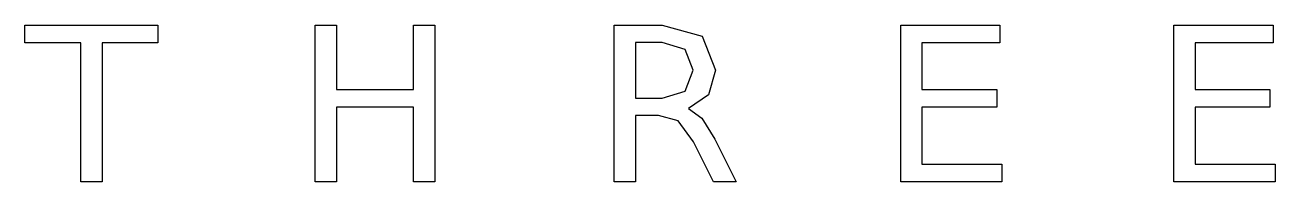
# Model space of a CAD drawing. Extents: x -33.2 to 32.3, y -4.1 to 4.1.
import ezdxf

# ---------------------------------------------------------------- set-up
doc = ezdxf.new("R2010")
doc.units = 0
doc.layers.add('Layer_1', color=7, linetype='CONTINUOUS')

msp = doc.modelspace()

# ---------------------------------------------------------------- linework, layer by layer
at = {"layer": 'Layer_1', "color": 7}
for points in [[(-33.235861, 4.112657), (-26.274012, 4.112657), (-26.274012, 3.175595), (-29.195452, 3.175595), (-29.195452, -4.116971), (-30.314418, -4.116971), (-30.314418, 3.175595), (-33.235861, 3.175595), (-33.235861, 4.112657)], [(-18.005781, 4.112657), (-16.892327, 4.112657), (-16.892327, 0.739227), (-12.846408, 0.739227), (-12.846408, 4.112657), (-11.732953, 4.112657), (-11.732953, -4.116971), (-12.846408, -4.116971), (-12.846408, -0.197836), (-16.892327, -0.197836), (-16.892327, -4.116971), (-18.005781, -4.116971), (-18.005781, 4.112657)], [(1.573384, -0.258457), (2.267915, -0.776617), (2.951422, -1.868027), (4.081414, -4.116971), (2.885277, -4.116971), (1.832455, -2.005808), (1.038705, -0.908895), (-0.003091, -0.638808), (-1.215765, -0.638808), (-1.215765, -4.116971), (-2.32922, -4.116971), (-2.32922, 4.112657), (0.184322, 4.112657), (2.289964, 3.522869), (2.984495, 1.742442), (2.620693, 0.452602), (1.573384, -0.258457)], [(12.707933, 4.112657), (17.911405, 4.112657), (17.911405, 3.175595), (13.821388, 3.175595), (13.821388, 0.739227), (17.740528, 0.739227), (17.740528, -0.197836), (13.821388, -0.197836), (13.821388, -3.179909), (18.010624, -3.179909), (18.010624, -4.116971), (12.707933, -4.116971), (12.707933, 4.112657)], [(27.03953, 4.112657), (32.243002, 4.112657), (32.243002, 3.175595), (28.152985, 3.175595), (28.152985, 0.739227), (32.072125, 0.739227), (32.072125, -0.197836), (28.152985, -0.197836), (28.152985, -3.179909), (32.342221, -3.179909), (32.342221, -4.116971), (27.03953, -4.116971), (27.03953, 4.112657)], [(-1.215765, 3.197664), (-1.215765, 0.276213), (0.184322, 0.276213), (1.396995, 0.645529), (1.810407, 1.742442), (1.396995, 2.828348), (0.184322, 3.197664), (-1.215765, 3.197664)]]:
    msp.add_lwpolyline(points, dxfattribs=at)

doc.saveas('drawing.dxf')
